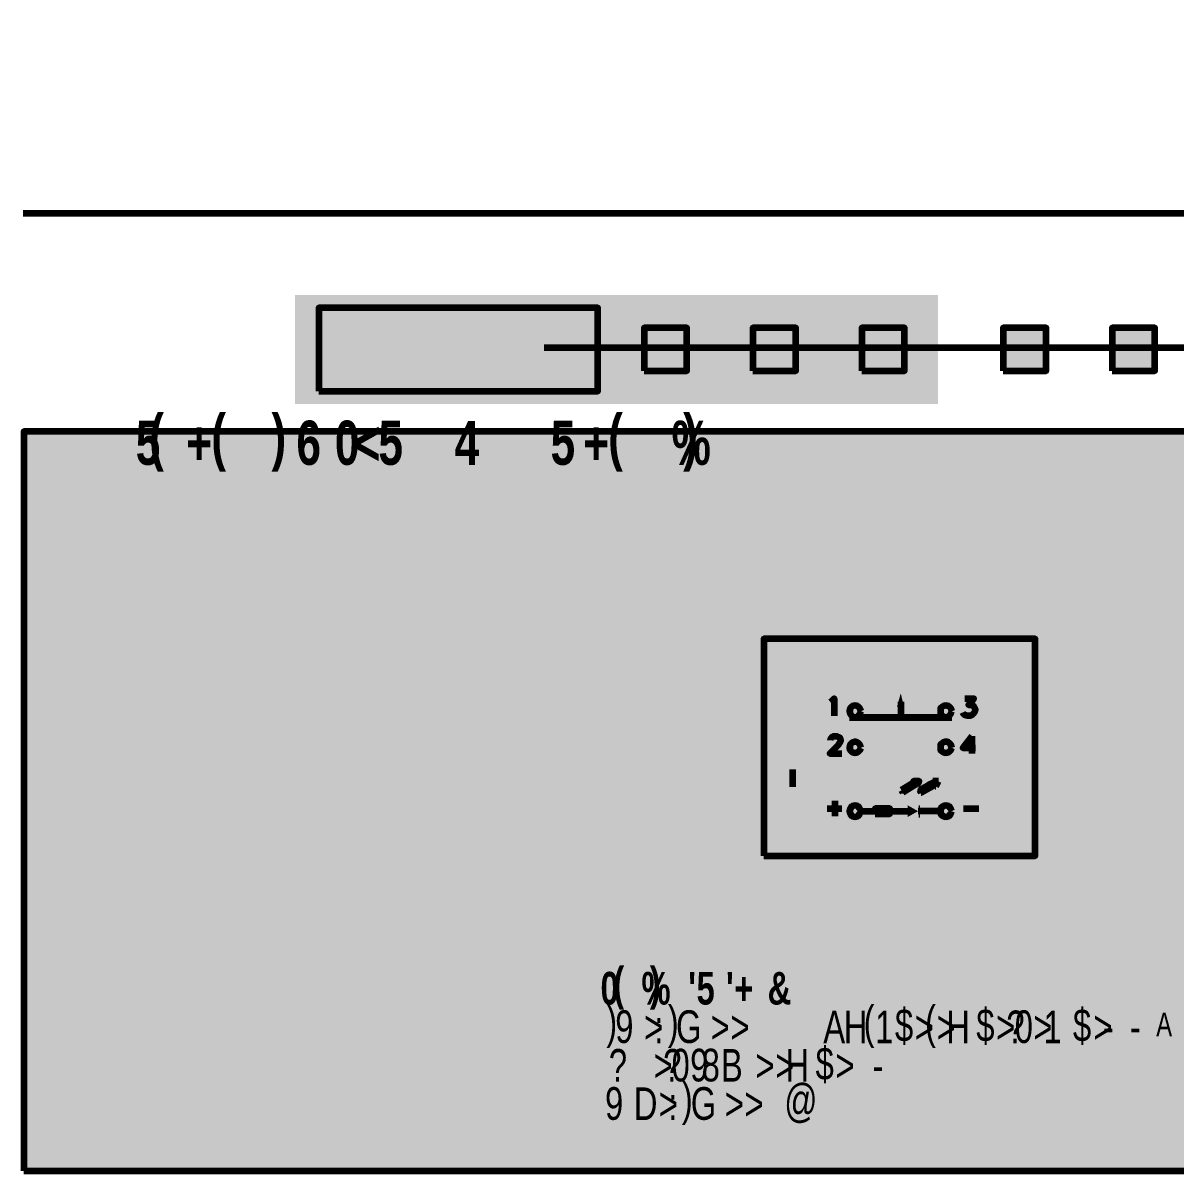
# Model space of a CAD drawing. Header units: inches. Extents: x 19 to 378, y -1 to 646.
# Drawn here: x 18.9 to 219, y 323.9 to 523.1 of the extents above; entities that cross this region are included whole.
import ezdxf

# ---------------------------------------------------------------- set-up
doc = ezdxf.new("R2010")
doc.units = ezdxf.units.IN
for name, color, linetype, lineweight in [('H', 7, 'CONTINUOUS', 100), ('P', 250, 'CONTINUOUS', 100), ('Text', 250, 'CONTINUOUS', 100)]:
    doc.layers.add(name, color=color, linetype=linetype, lineweight=lineweight)
doc.styles.get("Standard").update_dxf_attribs({"font": 'txt', "width": 0.75})

msp = doc.modelspace()

# ---------------------------------------------------------------- hatches: boundary and pattern name
at = {"layer": 'H', "linetype": 'CONTINUOUS'}
for color, points in [(0, [(66.11, 457), (177.67, 457), (177.67, 475.89), (66.11, 475.89)]), (7, [(70.22, 459.22), (118.67, 459.22), (118.67, 473.67), (70.22, 473.67)]), (0, [(126.67, 462.78), (134.11, 462.78), (134.11, 470.22), (126.67, 470.22)]), (0, [(145.56, 462.78), (153, 462.78), (153, 470.22), (145.56, 470.22)]), (0, [(164.44, 462.78), (171.89, 462.78), (171.89, 470.22), (164.44, 470.22)]), (0, [(189, 462.78), (196.44, 462.78), (196.44, 470.22), (189, 470.22)]), (0, [(207.89, 462.78), (215.33, 462.78), (215.33, 470.22), (207.89, 470.22)]), (7, [(19, 323.89), (377.89, 323.89), (377.89, 452.22), (19, 452.22)]), (7, [(113.33, 357.78), (217.33, 357.78), (217.33, 439), (113.33, 439)]), (7, [(26.67, 349.44), (105.11, 349.44), (105.11, 426.67), (26.67, 426.67)]), (7, [(147.44, 378.56), (194.56, 378.56), (194.56, 416.22), (147.44, 416.22)]), (0, [(170.56, 404.44), (171.78, 404.44), (171.22, 406.78)]), (0, [(162.33, 402.56), (180.11, 402.56), (162.33, 402.67)]), (0, [(180.11, 402.56), (162.33, 402.67), (180.11, 402.67)]), (0, [(172.44, 390.67), (171.33, 390), (172.11, 390)]), (0, [(172.44, 390.67), (173.33, 390.67), (172.11, 390)]), (0, [(172.89, 390.89), (172.44, 390.78), (173.33, 390.78)]), (0, [(172.89, 390.89), (173.78, 390.89), (173.33, 390.78)]), (0, [(173.56, 391.33), (173, 391), (174.11, 391)]), (0, [(173.56, 391.56), (173.56, 391.33), (174.33, 391.33)]), (0, [(173.56, 391.56), (174.44, 391.56), (174.33, 391.33)]), (0, [(173.56, 391.33), (174.33, 391.33), (174.11, 391)]), (0, [(173.89, 390.89), (174.11, 390.89), (174, 390.78)]), (0, [(175.78, 390.67), (174.67, 390), (175.56, 390)]), (0, [(175.78, 390.67), (176.67, 390.67), (175.56, 390)]), (0, [(176.22, 390.89), (175.89, 390.78), (176.78, 390.78)]), (0, [(176.89, 391.33), (176.22, 391), (177.44, 391)]), (0, [(176.22, 390.89), (177.11, 390.89), (176.78, 390.78)]), (0, [(176.78, 391.56), (176.89, 391.33), (177.56, 391.33)]), (0, [(176.78, 391.56), (177.78, 391.56), (177.56, 391.33)]), (0, [(176.89, 391.33), (177.56, 391.33), (177.44, 391)]), (0, [(177.11, 390.89), (177.33, 390.89), (177.33, 390.78)]), (0, [(171.33, 390), (172.11, 390), (171.56, 389.56)]), (0, [(174.56, 390), (175.44, 390), (174.89, 389.56)]), (0, [(172.44, 387.33), (172.44, 385.33), (174.22, 386.33)]), (0, [(174.33, 385.22), (174.56, 385.22), (174.33, 387.33)]), (0, [(174.56, 385.22), (174.33, 387.33), (174.56, 387.33)])]:
    msp.add_hatch(color=color, dxfattribs=at).paths.add_polyline_path(points)

# ---------------------------------------------------------------- linework, layer by layer
at = {"layer": 'P', "color": 0, "linetype": 'CONTINUOUS'}
for points in [[(18.89, 490.11), (378, 490.11)], [(70.22, 459.22), (118.67, 459.22), (118.67, 473.67), (70.22, 473.67), (70.22, 459.22)], [(126.67, 462.78), (134.11, 462.78), (134.11, 470.22), (126.67, 470.22), (126.67, 462.78)], [(145.56, 462.78), (153, 462.78), (153, 470.22), (145.56, 470.22), (145.56, 462.78)], [(164.44, 462.78), (171.89, 462.78), (171.89, 470.22), (164.44, 470.22), (164.44, 462.78)], [(189, 462.78), (196.44, 462.78), (196.44, 470.22), (189, 470.22), (189, 462.78)], [(207.89, 462.78), (215.33, 462.78), (215.33, 470.22), (207.89, 470.22), (207.89, 462.78)], [(109.33, 466.78), (291, 466.78)], [(19, 323.89), (377.89, 323.89), (377.89, 452.22), (19, 452.22), (19, 323.89)], [(147.44, 378.56), (194.56, 378.56), (194.56, 416.22), (147.44, 416.22), (147.44, 378.56)], [(159, 405.33), (159.33, 405.56), (159.67, 405.89), (159.67, 402.89)], [(164.33, 403.67), (164.11, 404.22), (163.78, 404.56), (163.33, 404.67), (162.78, 404.56), (162.44, 404.22), (162.33, 403.67), (162.44, 403.22), (162.78, 402.78), (163.33, 402.67), (163.78, 402.78), (164.11, 403.22), (164.33, 403.67)], [(171.22, 405.33), (171.22, 402.67)], [(180.11, 403.67), (179.89, 404.22), (179.56, 404.56), (179, 404.67), (178.56, 404.56), (178.11, 404.22), (178.11, 403.67), (178.11, 403.22), (178.56, 402.78), (179, 402.67), (179.56, 402.78), (179.89, 403.22), (180.11, 403.67)], [(182.33, 405.89), (183.89, 405.89), (183, 404.78), (183.56, 404.78), (183.78, 404.67), (183.89, 404.44), (184.11, 404.11), (184.11, 403.78), (183.89, 403.33), (183.56, 403), (183.22, 402.89), (182.78, 402.89), (182.33, 403), (182.11, 403.22), (182, 403.44)], [(162.33, 402.67), (180.11, 402.67)], [(162.33, 402.56), (180.11, 402.56)], [(159, 398.67), (159, 398.78), (159.22, 399.11), (159.33, 399.22), (159.56, 399.33), (160.11, 399.33), (160.44, 399.22), (160.67, 399.11), (160.78, 398.78), (160.78, 398.44), (160.67, 398.22), (160.33, 397.78), (158.89, 396.33), (161, 396.33)], [(164.33, 397.33), (164.11, 397.89), (163.78, 398.22), (163.33, 398.44), (162.78, 398.22), (162.44, 397.89), (162.33, 397.33), (162.44, 396.89), (162.78, 396.56), (163.33, 396.44), (163.78, 396.56), (164.11, 396.89), (164.33, 397.33)], [(180.11, 397.33), (179.89, 397.89), (179.56, 398.22), (179, 398.44), (178.56, 398.22), (178.11, 397.89), (178.11, 397.33), (178.11, 396.89), (178.56, 396.56), (179, 396.44), (179.56, 396.56), (179.89, 396.89), (180.11, 397.33)], [(183.56, 399.33), (182, 397.33), (184.22, 397.33)], [(183.56, 399.33), (183.56, 396.33)], [(152.44, 393.56), (152.44, 390.56)], [(173.56, 391.33), (171.33, 390)], [(171.56, 389.56), (173.89, 391)], [(172.44, 390.67), (173.33, 390.67), (172.44, 390.78)], [(172.89, 391), (173.78, 390.89)], [(173, 391), (173.89, 391), (174.11, 390.89)], [(173.56, 391.33), (173.44, 391.56), (174.44, 391.56)], [(173.44, 391.56), (174.44, 391.56), (173.44, 391.56)], [(173.56, 391.33), (174.33, 391.33), (173.56, 391.33)], [(173.89, 391), (174, 390.78)], [(173.89, 391), (174.11, 391)], [(174, 390.78), (174.44, 391.56)], [(176.89, 391.33), (174.56, 390)], [(174.78, 389.56), (177.11, 390.89)], [(175.89, 390.78), (176.78, 390.67)], [(175.89, 390.67), (176.67, 390.67)], [(177.33, 390.89), (176.22, 391), (177.33, 391)], [(177.78, 391.56), (176.78, 391.56)], [(176.78, 391.56), (176.89, 391.33)], [(177.56, 391.33), (176.89, 391.33), (177.56, 391.33)], [(177.11, 390.89), (177.33, 390.67)], [(177.33, 390.78), (177.11, 390.89)], [(177.22, 390.67), (177.33, 390.67)], [(177.33, 390.67), (177.78, 391.56)], [(171.33, 390), (171.56, 389.56)], [(171.33, 390), (172.11, 390), (171.33, 390)], [(174.56, 390), (174.78, 389.56)], [(174.78, 389.56), (174.56, 390)], [(175.44, 390), (174.67, 390), (175.56, 390)], [(174.78, 389.56), (174.89, 389.56)], [(158.44, 386.78), (161, 386.78)], [(159.78, 388.11), (159.78, 385.44)], [(164.33, 386.33), (164.11, 386.78), (163.78, 387.22), (163.33, 387.33), (162.78, 387.22), (162.44, 386.78), (162.33, 386.33), (162.44, 385.89), (162.78, 385.44), (163.33, 385.33), (163.78, 385.44), (164.11, 385.89), (164.33, 386.33)], [(164.33, 386.33), (166.78, 386.33)], [(166.78, 385.89), (169.33, 385.89), (169.33, 386.78), (166.78, 386.78), (166.78, 385.89)], [(169.33, 386.33), (172.89, 386.33)], [(178.11, 386.33), (174.22, 386.33)], [(180.11, 386.33), (179.89, 386.78), (179.56, 387.22), (179, 387.33), (178.56, 387.22), (178.11, 386.78), (178.11, 386.33), (178.11, 385.89), (178.56, 385.44), (179, 385.33), (179.56, 385.44), (179.89, 385.89), (180.11, 386.33)], [(182.11, 386.78), (184.78, 386.78)]]:
    msp.add_lwpolyline(points, dxfattribs=at)

# ---------------------------------------------------------------- texts
at = {"layer": 'Text', "color": 0, "linetype": 'CONTINUOUS', "attachment_point": 4}
for s, insert, char_height, width in [('{\\fUnivers|b0|i0|c1|p15;}', (189.78, 523.11), 11.6667, 12), ('{\\fUnivers|b0|i0|c1|p15;}', (193.33, 523.11), 11.6667, 12), ('{\\fUnivers|b0|i0|c1|p15;}', (197.67, 523.11), 11.6667, 12), ('{\\fUnivers|b0|i0|c1|p15;}', (201.67, 523.11), 11.6667, 12), ('{\\fUnivers|b0|i0|c1|p15;}', (204.33, 523.11), 11.6667, 12), ('{\\fUnivers|b0|i0|c1|p15;}', (206.56, 523.11), 11.6667, 12), ('{\\fUnivers|b0|i0|c1|p15;}', (208.89, 523.11), 11.6667, 12), ('{\\fUnivers|b0|i0|c1|p15;}', (213.22, 523.11), 11.6667, 12), ('{\\fUnivers|b0|i0|c1|p15;}', (215.33, 523.11), 11.6667, 12), ('{\\fFutura|b1|i0|c1|p15;}', (104.78, 484.11), 4.6667, 5), ('{\\fFutura|b1|i0|c1|p15;}', (107.44, 484.11), 4.6667, 5), ('{\\fFutura|b1|i0|c1|p15;}', (112.33, 484.11), 4.6667, 5), ('{\\fFutura|b1|i0|c1|p15;}', (113.56, 484.11), 4.6667, 5), ('{\\fFutura|b1|i0|c1|p15;}', (115.78, 484.11), 4.6667, 5), ('{\\fFutura|b1|i0|c1|p15;}', (118.78, 484.11), 4.6667, 5), ('{\\fFutura|b1|i0|c1|p15;}', (124.11, 484.11), 4.6667, 5), ('{\\fFutura|b1|i0|c1|p15;}', (126.89, 484.11), 4.6667, 5), ('{\\fFutura|b1|i0|c1|p15;}', (128.89, 484.11), 4.6667, 5), ('{\\fFutura|b1|i0|c1|p15;}', (132.78, 484.11), 4.6667, 5), ('{\\fFutura|b1|i0|c1|p15;}', (135.78, 484.11), 4.6667, 5), ('{\\fFutura|b1|i0|c1|p15;}', (24.56, 473.89), 6.6667, 7), ('{\\fFutura|b1|i0|c1|p15;}', (30.33, 473.89), 6.6667, 7), ('{\\fFutura|b1|i0|c1|p15;}', (35.89, 473.89), 6.6667, 7), ('{\\fFutura|b1|i0|c1|p15;}', (40.33, 473.89), 6.6667, 7), ('{\\fFutura|b1|i0|c1|p15;}', (43.78, 473.89), 6.6667, 7), ('{\\fFutura|b1|i0|c1|p15;}', (24.56, 465.89), 6.6667, 7), ('{\\fFutura|b1|i0|c1|p15;}', (28.22, 465.89), 6.6667, 7), ('{\\fFutura|b1|i0|c1|p15;}', (31.33, 465.89), 6.6667, 7), ('{\\fFutura|b1|i0|c1|p15;}', (35.22, 465.89), 6.6667, 7), ('{\\fFutura|b1|i0|c1|p15;}', (39.89, 465.89), 6.6667, 7), ('{\\fFutura|b1|i0|c1|p15;}', (44.11, 465.89), 6.6667, 7), ('{\\fFutura|b1|i0|c1|p15;}', (47.22, 465.89), 6.6667, 7), ('{\\fFutura|b1|i0|c1|p15;}', (51.89, 465.89), 6.6667, 7), ('{\\fFutura|b1|i0|c1|p15;}', (55.78, 465.89), 6.6667, 7), ('{\\fFutura|b1|i0|c1|p15;(}', (40.78, 450.22), 7.6667, 8), ('{\\fFutura|b1|i0|c1|p15;(}', (51.56, 450.22), 7.6667, 8), ('{\\fFutura|b1|i0|c1|p15;)}', (62, 450.22), 7.6667, 8), ('{\\fFutura|b1|i0|c1|p15;6}', (66.33, 450.22), 7.6667, 8), ('{\\fFutura|b1|i0|c1|p15;0}', (73, 450.22), 7.6667, 8), ('{\\fFutura|b1|i0|c1|p15;(}', (120.44, 450.22), 7.6667, 8), ('{\\fFutura|b1|i0|c1|p15;)}', (133.44, 450.22), 7.6667, 8), ('{\\fFutura|b1|i0|c1|p15;5}', (38.44, 450.22), 7.6667, 8), ('{\\fFutura|b1|i0|c1|p15;+}', (47.22, 450.22), 7.6667, 8), ('{\\fFutura|b1|i0|c1|p15;<}', (76.44, 450.22), 7.6667, 8), ('{\\fFutura|b1|i0|c1|p15;5}', (80.56, 450.22), 7.6667, 8), ('{\\fFutura|b1|i0|c1|p15;4}', (93.78, 450.22), 7.6667, 8), ('{\\fFutura|b1|i0|c1|p15;5}', (110.44, 450.22), 7.6667, 8), ('{\\fFutura|b1|i0|c1|p15;+}', (116.11, 450.22), 7.6667, 8), ('{\\fFutura|b1|i0|c1|p15;%}', (131.44, 450.22), 7.6667, 8), ('{\\fFutura|b1|i0|c1|p15; }', (28.44, 450.22), 7.6667, 8), ('{\\fFutura|b1|i0|c1|p15;}', (33, 450.22), 7.6667, 8), ('{\\fFutura|b1|i0|c1|p15;}', (58, 450.22), 7.6667, 8), ('{\\fFutura|b1|i0|c1|p15;}', (68.44, 450.22), 7.6667, 8), ('{\\fFutura|b1|i0|c1|p15;}', (82.89, 450.22), 7.6667, 8), ('{\\fFutura|b1|i0|c1|p15;}', (89, 450.22), 7.6667, 8), ('{\\fFutura|b1|i0|c1|p15;}', (98.11, 450.22), 7.6667, 8), ('{\\fFutura|b1|i0|c1|p15;}', (104.11, 450.22), 7.6667, 8), ('{\\fFutura|b1|i0|c1|p15;}', (112.67, 450.22), 7.6667, 8), ('{\\fFutura|b1|i0|c1|p15;}', (126.89, 450.22), 7.6667, 8), ('{\\fFutura|b1|i0|c1|p15;}', (137.78, 450.22), 7.6667, 8), ('{\\fFutura|b1|i0|c1|p15;}', (141.78, 450.22), 7.6667, 8), ('{\\fFutura|b1|i0|c1|p15;}', (114, 398.67), 5.6667, 6), ('{\\fFutura|b1|i0|c1|p15;}', (116.11, 398.67), 5.6667, 6), ('{\\fFutura|b1|i0|c1|p15;}', (119, 398.67), 5.6667, 6), ('{\\fFutura|b1|i0|c1|p15; }', (120.44, 398.67), 5.6667, 6), ('{\\fFutura|b1|i0|c1|p15;0}', (119.11, 355.56), 5.6667, 6), ('{\\fFutura|b1|i0|c1|p15;(}', (121.33, 355.56), 5.6667, 6), ('{\\fFutura|b1|i0|c1|p15;%}', (126.22, 355.56), 5.6667, 6), ('{\\fFutura|b1|i0|c1|p15;)}', (127.67, 355.56), 5.6667, 6), ("{\\fFutura|b1|i0|c1|p15;'}", (134.33, 355.56), 5.6667, 6), ('{\\fFutura|b1|i0|c1|p15;5}', (135.78, 355.56), 5.6667, 6), ("{\\fFutura|b1|i0|c1|p15;'}", (140.89, 355.56), 5.6667, 6), ('{\\fFutura|b1|i0|c1|p15;&}', (148.11, 355.56), 5.6667, 6), ('{\\fFutura|b1|i0|c1|p15;+}', (142.33, 355.56), 5.6667, 6), ('{\\fFutura|b1|i0|c1|p15;}', (114, 355.56), 5.6667, 6), ('{\\fFutura|b1|i0|c1|p15;}', (116.11, 355.56), 5.6667, 6), ('{\\fFutura|b1|i0|c1|p15;}', (130.89, 355.56), 5.6667, 6), ('{\\fFutura|b1|i0|c1|p15;}', (137.44, 355.56), 5.6667, 6), ('{\\fFutura|b1|i0|c1|p15;}', (145.56, 355.56), 5.6667, 6), ('{\\fFutura|b0|i0|c1|p15;)}', (120.11, 348.89), 5.6667, 6), ('{\\fFutura|b0|i0|c1|p15;)}', (130.78, 348.89), 5.6667, 6), ('{\\fFutura|b0|i0|c1|p15;(}', (164.78, 348.89), 5.6667, 6), ('{\\fFutura|b0|i0|c1|p15;$}', (170.22, 348.89), 5.6667, 6), ('{\\fFutura|b0|i0|c1|p15;(}', (175.44, 348.89), 5.6667, 6), ('{\\fFutura|b0|i0|c1|p15;$}', (184.33, 348.89), 5.6667, 6), ('{\\fFutura|b0|i0|c1|p15;$}', (201.11, 348.89), 5.6667, 6), ('{\\fFutura|b0|i0|c1|p15;9}', (121.67, 348.89), 5.6667, 6), ('{\\fFutura|b0|i0|c1|p15;>}', (126.67, 348.89), 5.6667, 6), ('{\\fFutura|b0|i0|c1|p15;:}', (128.44, 348.89), 5.6667, 6), ('{\\fFutura|b0|i0|c1|p15;G}', (132.22, 348.89), 5.6667, 6), ('{\\fFutura|b0|i0|c1|p15;>}', (138.22, 348.89), 5.6667, 6), ('{\\fFutura|b0|i0|c1|p15;>}', (141.67, 348.89), 5.6667, 6), ('{\\fFutura|b0|i0|c1|p15;A}', (157.78, 348.89), 5.6667, 6), ('{\\fFutura|b0|i0|c1|p15;H}', (161.33, 348.89), 5.6667, 6), ('{\\fFutura|b0|i0|c1|p15;1}', (166.78, 348.89), 5.6667, 6), ('{\\fFutura|b0|i0|c1|p15;>}', (173.67, 348.89), 5.6667, 6), ('{\\fFutura|b0|i0|c1|p15;>}', (177.44, 348.89), 5.6667, 6), ('{\\fFutura|b0|i0|c1|p15;H}', (179.11, 348.89), 5.6667, 6), ('{\\fFutura|b0|i0|c1|p15;>}', (187.78, 348.89), 5.6667, 6), ('{\\fFutura|b0|i0|c1|p15;?}', (189.56, 348.89), 5.6667, 6), ('{\\fFutura|b0|i0|c1|p15;0}', (191, 348.89), 5.6667, 6), ('{\\fFutura|b0|i0|c1|p15;>}', (194.22, 348.89), 5.6667, 6), ('{\\fFutura|b0|i0|c1|p15;1}', (196, 348.89), 5.6667, 6), ('{\\fFutura|b0|i0|c1|p15;>}', (204.67, 348.89), 5.6667, 6), ('{\\fFutura|b0|i0|c1|p15;A}', (215.56, 349.33), 4.1111, 4.5556), ('{\\fFutura|b0|i0|c1|p15;}', (114, 348.89), 5.6667, 6), ('{\\fFutura|b0|i0|c1|p15; }', (123.78, 348.89), 5.6667, 6), ('{\\fFutura|b0|i0|c1|p15; }', (135.22, 348.89), 5.6667, 6), ('{\\fFutura|b0|i0|c1|p15;}', (139.89, 348.89), 5.6667, 6), ('{\\fFutura|b0|i0|c1|p15;}', (143.33, 348.89), 5.6667, 6), ('{\\fFutura|b0|i0|c1|p15;}', (147, 348.89), 5.6667, 6), ('{\\fFutura|b0|i0|c1|p15;}', (153.11, 348.89), 5.6667, 6), ('{\\fFutura|b0|i0|c1|p15;}', (182.67, 348.89), 5.6667, 6), ('{\\fFutura|b0|i0|c1|p15;}', (199.44, 348.89), 5.6667, 6), ('{\\fFutura|b0|i0|c1|p15;-}', (206.33, 348.89), 5.6667, 6), ('{\\fFutura|b0|i0|c1|p15;-}', (211, 348.89), 5.6667, 6), ('{\\fFutura|b0|i0|c1|p15;?}', (120.56, 342.22), 5.6667, 6), ('{\\fFutura|b0|i0|c1|p15;>}', (128.33, 342.22), 5.6667, 6), ('{\\fFutura|b0|i0|c1|p15;?}', (130, 342.22), 5.6667, 6), ('{\\fFutura|b0|i0|c1|p15;0}', (131.44, 342.22), 5.6667, 6), ('{\\fFutura|b0|i0|c1|p15;9}', (134.67, 342.22), 5.6667, 6), ('{\\fFutura|b0|i0|c1|p15;8}', (136.67, 342.22), 5.6667, 6), ('{\\fFutura|b0|i0|c1|p15;B}', (140, 342.22), 5.6667, 6), ('{\\fFutura|b0|i0|c1|p15;>}', (146, 342.22), 5.6667, 6), ('{\\fFutura|b0|i0|c1|p15;>}', (149.44, 342.22), 5.6667, 6), ('{\\fFutura|b0|i0|c1|p15;H}', (151.22, 342.22), 5.6667, 6), ('{\\fFutura|b0|i0|c1|p15;$}', (156.44, 342.22), 5.6667, 6), ('{\\fFutura|b0|i0|c1|p15;>}', (159.89, 342.22), 5.6667, 6), ('{\\fFutura|b0|i0|c1|p15;}', (114, 342.22), 5.6667, 6), ('{\\fFutura|b0|i0|c1|p15;}', (117.22, 342.22), 5.6667, 6), ('{\\fFutura|b0|i0|c1|p15; }', (122, 342.22), 5.6667, 6), ('{\\fFutura|b0|i0|c1|p15;}', (125, 342.22), 5.6667, 6), ('{\\fFutura|b0|i0|c1|p15; }', (143.11, 342.22), 5.6667, 6), ('{\\fFutura|b0|i0|c1|p15;}', (147.78, 342.22), 5.6667, 6), ('{\\fFutura|b0|i0|c1|p15;}', (154.67, 342.22), 5.6667, 6), ('{\\fFutura|b0|i0|c1|p15;}', (161.67, 342.22), 5.6667, 6), ('{\\fFutura|b0|i0|c1|p15;-}', (166.33, 342.22), 5.6667, 6), ('{\\fFutura|b0|i0|c1|p15;9}', (119.89, 335.56), 5.6667, 6), ('{\\fFutura|b0|i0|c1|p15;D}', (124.89, 335.56), 5.6667, 6), ('{\\fFutura|b0|i0|c1|p15;)}', (133.22, 335.56), 5.6667, 6), ('{\\fFutura|b0|i0|c1|p15;G}', (134.78, 335.56), 5.6667, 6), ('{\\fFutura|b0|i0|c1|p15;@}', (151, 335.56), 5.6667, 6), ('{\\fFutura|b0|i0|c1|p15;>}', (129.22, 335.56), 5.6667, 6), ('{\\fFutura|b0|i0|c1|p15;:}', (130.89, 335.56), 5.6667, 6), ('{\\fFutura|b0|i0|c1|p15;>}', (140.67, 335.56), 5.6667, 6), ('{\\fFutura|b0|i0|c1|p15;>}', (144.11, 335.56), 5.6667, 6), ('{\\fFutura|b0|i0|c1|p15;}', (114, 335.56), 5.6667, 6), ('{\\fFutura|b0|i0|c1|p15;}', (117.22, 335.56), 5.6667, 6), ('{\\fFutura|b0|i0|c1|p15; }', (122, 335.56), 5.6667, 6), ('{\\fFutura|b0|i0|c1|p15; }', (137.78, 335.56), 5.6667, 6), ('{\\fFutura|b0|i0|c1|p15;}', (142.44, 335.56), 5.6667, 6), ('{\\fFutura|b0|i0|c1|p15;}', (145.89, 335.56), 5.6667, 6)]:
    msp.add_mtext(s, dxfattribs=dict(at, insert=insert, char_height=char_height, width=width))

doc.saveas('drawing.dxf')
